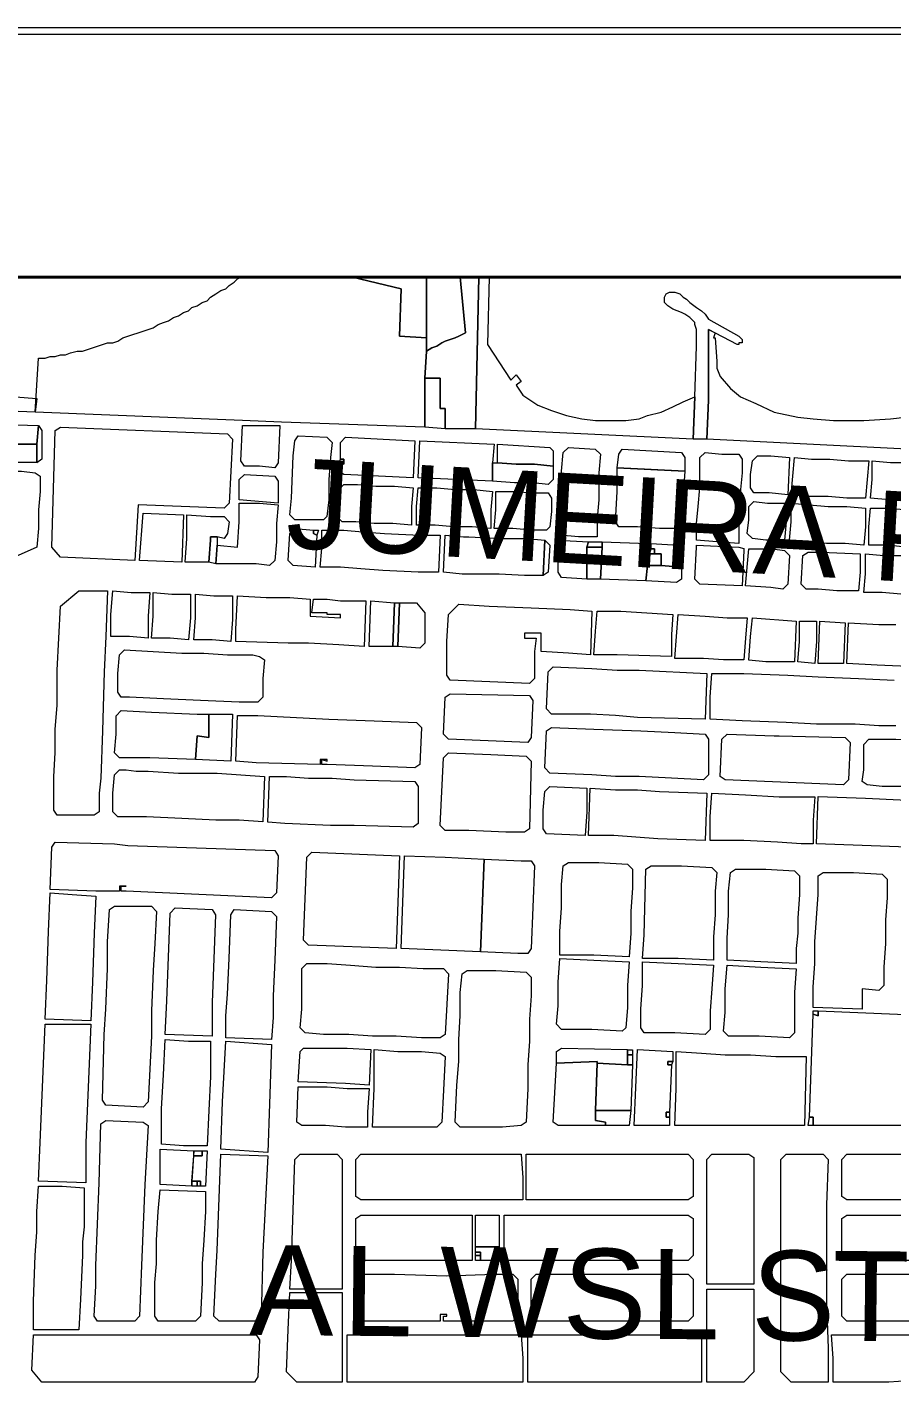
# Model space of a CAD drawing. Header units: inches. Extents: x -0.6 to 32.5, y 0.8 to 22.6.
# Drawn here: x 29.925 to 30.778, y 21.234 to 22.591 of the extents above; entities that cross this region are included whole.
import ezdxf

# ---------------------------------------------------------------- set-up
doc = ezdxf.new("R2010")
doc.units = ezdxf.units.IN
doc.header["$MEASUREMENT"] = 0
doc.layers.add('PDF_Geometry', color=7, linetype='Continuous', true_color=0xa5a5a5)
doc.layers.add('PDF_Text', color=7, linetype='Continuous')
doc.styles.add('PDF Arial', font='arial.ttf')

msp = doc.modelspace()

# ---------------------------------------------------------------- linework, layer by layer
at = {"layer": 'PDF_Geometry', "color": 7, "lineweight": 0}
for points in [[(32.4989, 22.5905), (0.6506, 22.5839), (0.6439, 22.5905), (32.4989, 22.5905)], [(32.4989, 22.5839), (32.4989, 22.5905), (0.6506, 22.5839), (32.4989, 22.5839)], [(32.3789, 22.3439), (32.3789, 18.4039), (27.9105, 18.4039), (27.9105, 22.3439), (32.3789, 22.3439)], [(30.2456, 22.3439), (30.2939, 22.3322), (30.2922, 22.2856), (30.3189, 22.2839), (30.3189, 22.2706), (30.3172, 22.2439), (30.3172, 22.2289), (30.3172, 22.2156), (30.3172, 22.1956), (30.1756, 22.2006), (30.1372, 22.2022), (29.9322, 22.2106), (29.9356, 22.2639), (29.9422, 22.2639), (29.9472, 22.2656), (29.9522, 22.2656), (29.9572, 22.2672), (29.9622, 22.2672), (29.9672, 22.2689), (29.9739, 22.2706), (29.9789, 22.2706), (29.9839, 22.2722), (29.9889, 22.2739), (29.9939, 22.2756), (29.9989, 22.2772), (30.0039, 22.2789), (30.0089, 22.2789), (30.0139, 22.2806), (30.0189, 22.2839), (30.0239, 22.2856), (30.0289, 22.2872), (30.0339, 22.2889), (30.0389, 22.2906), (30.0439, 22.2922), (30.0489, 22.2939), (30.0539, 22.2972), (30.0589, 22.2989), (30.0639, 22.3006), (30.0689, 22.3039), (30.0739, 22.3056), (30.0789, 22.3089), (30.0839, 22.3106), (30.0872, 22.3139), (30.0922, 22.3156), (30.0972, 22.3189), (30.1022, 22.3206), (30.1056, 22.3239), (30.1106, 22.3272), (30.1156, 22.3306), (30.1206, 22.3322), (30.1239, 22.3356), (30.1289, 22.3389), (30.1322, 22.3422), (30.1356, 22.3439)], [(30.3189, 22.3439), (30.3189, 22.3422), (30.3189, 22.2839), (30.2922, 22.2856), (30.2939, 22.3322), (30.2456, 22.3439)], [(30.3706, 22.3439), (30.3672, 22.1939), (30.3372, 22.1939), (30.3372, 22.2139), (30.3322, 22.2139), (30.3322, 22.2289), (30.3322, 22.2439), (30.3172, 22.2439), (30.3189, 22.2706), (30.3239, 22.2739), (30.3289, 22.2756), (30.3339, 22.2789), (30.3372, 22.2806), (30.3422, 22.2822), (30.3472, 22.2839), (30.3506, 22.2856), (30.3572, 22.2889), (30.3522, 22.3439)], [(30.3522, 22.3439), (30.3572, 22.2889), (30.3506, 22.2856), (30.3472, 22.2839), (30.3422, 22.2822), (30.3372, 22.2806), (30.3339, 22.2789), (30.3289, 22.2756), (30.3239, 22.2739), (30.3189, 22.2706), (30.3189, 22.2839), (30.3189, 22.3422), (30.3189, 22.3439)], [(30.3806, 22.3439), (30.3789, 22.2772), (30.4022, 22.2422), (30.4072, 22.2472), (30.4122, 22.2406), (30.4072, 22.2372), (30.4139, 22.2272), (30.4289, 22.2172), (30.4422, 22.2122), (30.4572, 22.2072), (30.4722, 22.2039), (30.4856, 22.2022), (30.5006, 22.2022), (30.5156, 22.2022), (30.5289, 22.2039), (30.5372, 22.2072), (30.5505, 22.2106), (30.5622, 22.2156), (30.5722, 22.2206), (30.5839, 22.2256), (30.5822, 22.1839), (30.3672, 22.1939), (30.3705, 22.3439)], [(30.5089, 22.3439), (30.5056, 22.3439), (30.5005, 22.3439), (30.4555, 22.3439), (30.4455, 22.3439)], [(30.5839, 22.2989), (30.5789, 22.3039), (30.5739, 22.3072), (30.5706, 22.3089), (30.5622, 22.3122), (30.5572, 22.3155), (30.5539, 22.3189), (30.5539, 22.3239), (30.5556, 22.3272), (30.5589, 22.3289), (30.5639, 22.3289), (30.5689, 22.3272), (30.5722, 22.3239), (30.5756, 22.3222), (30.5789, 22.3189), (30.5856, 22.3139), (30.5905, 22.3106), (30.5939, 22.3072), (30.5972, 22.3022), (30.6272, 22.2855), (30.6289, 22.2839), (30.6306, 22.2822), (30.6306, 22.2806), (30.6306, 22.2789), (30.6289, 22.2789), (30.6272, 22.2789), (30.6272, 22.2772), (30.6256, 22.2772), (30.5972, 22.2922), (30.5972, 22.2889), (30.5972, 22.2789), (30.5972, 22.2706), (30.5972, 22.2639), (30.5972, 22.2422), (30.5972, 22.2222), (30.5956, 22.1839), (30.5822, 22.1839), (30.5839, 22.2256), (30.5856, 22.2755), (30.5856, 22.2855), (30.5856, 22.2922), (30.5839, 22.2972), (30.5839, 22.2989)], [(30.8922, 22.1689), (30.5956, 22.1839), (30.5972, 22.2222), (30.5972, 22.2422), (30.5972, 22.2639), (30.5972, 22.2706), (30.5972, 22.2789), (30.5972, 22.2889), (30.5972, 22.2922), (30.6039, 22.2889), (30.6022, 22.2839), (30.6039, 22.2839), (30.6056, 22.2606), (30.6056, 22.2539), (30.6089, 22.2456), (30.6189, 22.2339), (30.6289, 22.2256), (30.6439, 22.2189), (30.6622, 22.2106), (30.6856, 22.2056), (30.7006, 22.2039), (30.7206, 22.2022), (30.7506, 22.2022), (30.7772, 22.2039), (30.8206, 22.2089)], [(30.3172, 22.2289), (30.3172, 22.2439), (30.3322, 22.2439), (30.3322, 22.2289), (30.3322, 22.2139), (30.3372, 22.2139), (30.3372, 22.1939), (30.3172, 22.1956), (30.3172, 22.2155), (30.3172, 22.2289)], [(29.8072, 22.2155), (29.8072, 22.2339), (29.9339, 22.2239), (29.9322, 22.2106), (29.8072, 22.2155)], [(29.9339, 22.1789), (29.9156, 22.1789), (29.8972, 22.1806), (29.8789, 22.1806), (29.8806, 22.1989), (29.9356, 22.1972), (29.9339, 22.1789)], [(29.9356, 22.1972), (29.9389, 22.1922), (29.9389, 22.1639), (29.9339, 22.1605), (29.9339, 22.1789), (29.9356, 22.1972)], [(30.0306, 22.0639), (29.9572, 22.0672), (29.9489, 22.0772), (29.9522, 22.1922), (29.9572, 22.1955), (30.1222, 22.1889), (30.1272, 22.1839), (30.1239, 22.1205), (30.1189, 22.1156), (30.0339, 22.1189), (30.0306, 22.0639)], [(30.1739, 22.1972), (30.1722, 22.1605), (30.1689, 22.1556), (30.1539, 22.1572), (30.1389, 22.1572), (30.1355, 22.1622), (30.1372, 22.1972), (30.1739, 22.1972)], [(30.1872, 22.1672), (30.1889, 22.1822), (30.1922, 22.1872), (30.2205, 22.1856), (30.2256, 22.1806), (30.2239, 22.1656), (30.2222, 22.1439), (30.2222, 22.1239), (30.2205, 22.1072), (30.2172, 22.1039), (30.2022, 22.1039), (30.1889, 22.1039), (30.1839, 22.1089), (30.1856, 22.1256), (30.1872, 22.1672)], [(30.2339, 22.1639), (30.2339, 22.1806), (30.2389, 22.1856), (30.3072, 22.1822), (30.3056, 22.1456), (30.2372, 22.1489), (30.2322, 22.1522), (30.2322, 22.1606), (30.2372, 22.1589), (30.2372, 22.1639), (30.2339, 22.1639)], [(30.3839, 22.1422), (30.3106, 22.1456), (30.3122, 22.1822), (30.3856, 22.1789), (30.3839, 22.1605), (30.3839, 22.1422)], [(29.8972, 22.1806), (29.9156, 22.1789), (29.9339, 22.1789), (29.9339, 22.1606), (29.9156, 22.1606), (29.8972, 22.1622), (29.8789, 22.1622), (29.8789, 22.1806), (29.8972, 22.1806)], [(30.4439, 22.1572), (30.4256, 22.1589), (30.4072, 22.1589), (30.3889, 22.1605), (30.3889, 22.1789), (30.4406, 22.1755), (30.4439, 22.1722), (30.4439, 22.1572)], [(30.4522, 22.1522), (30.4539, 22.1706), (30.4589, 22.1756), (30.4855, 22.1739), (30.4906, 22.1689), (30.4889, 22.1506), (30.4889, 22.1489), (30.4889, 22.1239), (30.4872, 22.1056), (30.4872, 22.0872), (30.4689, 22.0872), (30.4506, 22.0889), (30.4506, 22.1072), (30.4522, 22.1506), (30.4522, 22.1522)], [(30.5739, 22.1522), (30.5406, 22.1539), (30.5072, 22.1556), (30.5089, 22.1689), (30.5122, 22.1739), (30.5706, 22.1706), (30.5739, 22.1656), (30.5739, 22.1522)], [(30.6106, 22.1689), (30.6272, 22.1689), (30.6306, 22.1639), (30.6306, 22.1506), (30.6289, 22.1339), (30.6289, 22.1156), (30.6272, 22.0989), (30.6272, 22.0806), (30.6056, 22.0822), (30.5856, 22.0839), (30.5856, 22.1006), (30.5872, 22.1172), (30.5889, 22.1356), (30.5889, 22.1522), (30.5889, 22.1656), (30.5939, 22.1706), (30.6106, 22.1689)], [(30.2339, 22.1639), (30.2372, 22.1639), (30.2372, 22.1589), (30.2322, 22.1606), (30.2339, 22.1639)], [(30.4072, 22.1589), (30.4255, 22.1589), (30.4439, 22.1572), (30.4439, 22.1439), (30.4389, 22.1389), (30.4239, 22.1406), (30.4056, 22.1406), (30.3839, 22.1422), (30.3839, 22.1605), (30.3889, 22.1605), (30.4072, 22.1589)], [(30.5072, 22.1322), (30.5072, 22.1556), (30.5405, 22.1539), (30.5739, 22.1522), (30.5722, 22.1289), (30.5722, 22.0989), (30.5672, 22.0955), (30.5489, 22.0955), (30.5272, 22.0972), (30.5089, 22.0972), (30.5056, 22.1022), (30.5072, 22.1322)], [(30.6589, 22.1672), (30.6772, 22.1656), (30.6755, 22.1289), (30.6572, 22.1306), (30.6422, 22.1306), (30.6389, 22.1356), (30.6389, 22.1489), (30.6406, 22.1622), (30.6456, 22.1672), (30.6589, 22.1672)], [(30.6989, 22.1639), (30.7172, 22.1639), (30.7356, 22.1622), (30.7556, 22.1622), (30.7539, 22.1439), (30.7522, 22.1256), (30.7339, 22.1256), (30.7155, 22.1272), (30.6972, 22.1272), (30.6789, 22.1289), (30.6806, 22.1472), (30.6822, 22.1656), (30.6989, 22.1639)], [(30.7772, 22.1606), (30.7956, 22.1606), (30.8139, 22.1589), (30.8289, 22.1589), (30.8322, 22.1539), (30.8322, 22.1406), (30.8306, 22.1256), (30.8256, 22.1222), (30.8122, 22.1222), (30.7939, 22.1239), (30.7756, 22.1239), (30.7572, 22.1256), (30.7589, 22.1439), (30.7589, 22.1622), (30.7772, 22.1606)], [(29.9189, 22.1522), (29.9322, 22.1506), (29.9372, 22.1472), (29.9372, 22.1322), (29.9356, 22.1139), (29.9356, 22.0956), (29.9339, 22.0772), (29.9156, 22.0689), (29.8972, 22.0689), (29.8989, 22.0972), (29.8989, 22.1156), (29.9006, 22.1339), (29.9006, 22.1472), (29.9056, 22.1522), (29.9189, 22.1522)], [(30.1722, 22.1206), (30.1339, 22.1239), (30.1339, 22.1439), (30.1389, 22.1489), (30.1689, 22.1472), (30.1722, 22.1422), (30.1722, 22.1206)], [(30.2506, 22.1389), (30.2689, 22.1372), (30.2872, 22.1372), (30.3056, 22.1356), (30.3039, 22.1172), (30.3039, 22.0989), (30.2856, 22.1006), (30.2672, 22.1006), (30.2489, 22.1022), (30.2356, 22.1022), (30.2306, 22.1072), (30.2306, 22.1206), (30.2322, 22.1339), (30.2372, 22.1389), (30.2506, 22.1389)], [(30.3289, 22.1356), (30.3472, 22.1339), (30.3656, 22.1339), (30.3839, 22.1322), (30.3822, 22.1139), (30.3822, 22.0956), (30.3639, 22.0972), (30.3456, 22.0972), (30.3272, 22.0989), (30.3089, 22.0989), (30.3089, 22.1172), (30.3106, 22.1356), (30.3289, 22.1356)], [(30.4056, 22.1322), (30.4239, 22.1306), (30.4389, 22.1306), (30.4422, 22.1256), (30.4422, 22.1122), (30.4406, 22.0972), (30.4372, 22.0939), (30.4222, 22.0939), (30.4039, 22.0955), (30.3856, 22.0955), (30.3872, 22.1139), (30.3872, 22.1322), (30.4056, 22.1322)], [(30.1539, 22.1206), (30.1722, 22.1189), (30.1706, 22.1006), (30.1706, 22.0822), (30.1689, 22.0639), (30.1639, 22.0589), (30.1506, 22.0606), (30.1106, 22.0606), (30.1122, 22.0789), (30.1322, 22.0772), (30.1339, 22.1022), (30.1339, 22.1206), (30.1539, 22.1206)], [(30.6556, 22.1206), (30.6739, 22.1206), (30.6739, 22.1022), (30.6722, 22.0839), (30.6539, 22.0839), (30.6406, 22.0856), (30.6356, 22.0906), (30.6372, 22.1039), (30.6372, 22.1172), (30.6422, 22.1222), (30.6556, 22.1206)], [(30.6972, 22.1189), (30.7155, 22.1172), (30.7339, 22.1172), (30.7522, 22.1156), (30.7522, 22.0972), (30.7506, 22.0789), (30.7322, 22.0806), (30.7139, 22.0806), (30.6956, 22.0822), (30.6772, 22.0839), (30.6789, 22.1022), (30.6789, 22.1206), (30.6972, 22.1189)], [(30.7756, 22.1156), (30.7939, 22.1139), (30.8122, 22.1139), (30.8256, 22.1122), (30.8306, 22.1072), (30.8289, 22.0939), (30.8289, 22.0805), (30.8239, 22.0755), (30.8106, 22.0772), (30.7922, 22.0772), (30.7739, 22.0789), (30.7556, 22.0789), (30.7556, 22.0972), (30.7572, 22.1156), (30.7756, 22.1156)], [(30.0772, 22.0622), (30.0355, 22.0639), (30.0389, 22.1105), (30.0789, 22.1089), (30.0772, 22.0622)], [(30.1056, 22.1072), (30.1189, 22.1072), (30.1239, 22.1022), (30.1222, 22.0906), (30.1189, 22.0856), (30.1122, 22.0872), (30.1056, 22.0872), (30.1056, 22.0839), (30.1039, 22.0622), (30.0805, 22.0622), (30.0822, 22.0856), (30.0822, 22.1089), (30.1056, 22.1072)], [(30.1106, 22.0606), (30.1039, 22.0622), (30.1056, 22.0839), (30.1056, 22.0872), (30.1122, 22.0872), (30.1122, 22.0789), (30.1106, 22.0606)], [(30.2106, 22.0889), (30.2089, 22.0572), (30.1872, 22.0589), (30.1822, 22.0639), (30.1839, 22.0905), (30.1889, 22.0955), (30.2072, 22.0939), (30.2072, 22.0905), (30.2106, 22.0889)], [(30.2106, 22.0889), (30.2072, 22.0905), (30.2072, 22.0939), (30.2122, 22.0939), (30.2106, 22.0889)], [(30.2372, 22.0939), (30.2556, 22.0922), (30.2772, 22.0906), (30.3122, 22.0889), (30.3322, 22.0889), (30.3306, 22.0522), (30.3106, 22.0522), (30.2756, 22.0539), (30.2539, 22.0556), (30.2339, 22.0572), (30.2139, 22.0572), (30.2155, 22.0756), (30.2155, 22.0939), (30.2372, 22.0939)], [(30.3372, 22.0889), (30.3555, 22.0872), (30.3606, 22.0872), (30.3922, 22.0856), (30.4172, 22.0856), (30.4356, 22.0839), (30.4339, 22.0489), (30.4156, 22.0489), (30.3906, 22.0505), (30.3589, 22.0505), (30.3539, 22.0505), (30.3356, 22.0522), (30.3372, 22.0889)], [(30.4356, 22.0839), (30.4405, 22.0789), (30.4389, 22.0522), (30.4339, 22.0489), (30.4356, 22.0839)], [(30.4789, 22.0822), (30.4772, 22.0772), (30.4772, 22.0456), (30.4522, 22.0472), (30.4489, 22.0522), (30.4489, 22.0839), (30.4789, 22.0822)], [(30.4772, 22.0772), (30.4789, 22.0822), (30.4872, 22.0822), (30.4922, 22.0822), (30.4922, 22.0772), (30.4772, 22.0772)], [(30.4906, 22.0456), (30.4772, 22.0456), (30.4772, 22.0772), (30.4922, 22.0772), (30.4906, 22.0456)], [(30.5355, 22.0439), (30.4906, 22.0456), (30.4922, 22.0772), (30.4922, 22.0822), (30.5372, 22.0806), (30.5372, 22.0589), (30.5355, 22.0439)], [(30.5389, 22.0706), (30.5406, 22.0755), (30.5439, 22.0755), (30.5439, 22.0706), (30.5389, 22.0706)], [(30.5706, 22.0572), (30.5506, 22.0589), (30.5506, 22.0706), (30.5439, 22.0706), (30.5439, 22.0755), (30.5406, 22.0755), (30.5406, 22.0806), (30.5672, 22.0789), (30.5706, 22.0739), (30.5706, 22.0572)], [(30.5856, 22.0772), (30.5856, 22.0789), (30.6272, 22.0772), (30.6322, 22.0756), (30.6322, 22.0739), (30.6306, 22.0389), (30.5889, 22.0406), (30.5839, 22.0456), (30.5856, 22.0772)], [(30.6605, 22.0755), (30.6722, 22.0739), (30.6772, 22.0689), (30.6756, 22.0405), (30.6706, 22.0355), (30.6589, 22.0372), (30.6339, 22.0389), (30.6372, 22.0755), (30.6605, 22.0755)], [(30.5506, 22.0589), (30.5389, 22.0589), (30.5389, 22.0706), (30.5439, 22.0706), (30.5506, 22.0706), (30.5506, 22.0589)], [(30.7472, 22.0706), (30.7472, 22.0522), (30.7456, 22.0339), (30.7239, 22.0339), (30.7056, 22.0355), (30.6939, 22.0355), (30.6889, 22.0406), (30.6906, 22.0689), (30.6956, 22.0722), (30.7089, 22.0722), (30.7472, 22.0706)], [(30.7706, 22.0689), (30.7889, 22.0689), (30.8072, 22.0672), (30.8072, 22.0489), (30.8056, 22.0306), (30.7872, 22.0306), (30.7689, 22.0322), (30.7506, 22.0322), (30.7522, 22.0506), (30.7522, 22.0706), (30.7706, 22.0689)], [(30.5706, 22.0572), (30.5706, 22.0456), (30.5656, 22.0422), (30.5355, 22.0439), (30.5372, 22.0589), (30.5389, 22.0589), (30.5506, 22.0589), (30.5706, 22.0572)], [(30.0039, 22.0339), (30.0022, 21.9889), (30.0006, 21.9539), (29.9989, 21.8956), (29.9972, 21.8489), (29.9955, 21.8339), (29.9955, 21.8156), (29.9906, 21.8122), (29.9539, 21.8122), (29.9506, 21.8172), (29.9506, 21.8356), (29.9506, 21.8506), (29.9522, 21.8739), (29.9522, 21.8972), (29.9539, 21.9206), (29.9539, 21.9555), (29.9572, 22.0189), (29.9756, 22.0339), (30.0039, 22.0339)], [(30.0272, 22.0322), (30.0456, 22.0322), (30.0439, 22.0089), (30.0439, 21.9872), (30.0256, 21.9889), (30.0072, 21.9889), (30.0072, 22.0105), (30.0089, 22.0339), (30.0272, 22.0322)], [(30.0672, 22.0306), (30.0856, 22.0306), (30.0856, 22.0072), (30.0839, 21.9856), (30.0656, 21.9872), (30.0472, 21.9872), (30.0489, 22.0089), (30.0489, 22.0322), (30.0672, 22.0306)], [(30.1089, 22.0289), (30.1272, 22.0289), (30.1272, 22.0056), (30.1256, 21.9839), (30.1072, 21.9856), (30.0889, 21.9856), (30.0906, 22.0072), (30.0906, 22.0306), (30.1089, 22.0289)], [(30.1605, 22.0272), (30.1839, 22.0272), (30.2039, 22.0256), (30.2039, 22.0089), (30.2339, 22.0072), (30.2339, 22.0106), (30.2206, 22.0106), (30.2206, 22.0122), (30.2055, 22.0122), (30.2072, 22.0256), (30.2206, 22.0256), (30.2339, 22.0239), (30.2589, 22.0239), (30.2572, 21.9789), (30.2322, 21.9806), (30.2022, 21.9822), (30.1822, 21.9822), (30.1306, 21.9839), (30.1306, 21.9956), (30.1322, 22.0289), (30.1605, 22.0272)], [(30.2855, 21.9789), (30.2622, 21.9789), (30.2639, 22.0239), (30.2872, 22.0222), (30.2855, 21.9789)], [(30.2906, 21.9789), (30.2856, 21.9789), (30.2872, 22.0222), (30.2922, 22.0222), (30.2906, 21.9789)], [(30.3172, 21.9822), (30.3122, 21.9772), (30.2906, 21.9789), (30.2922, 22.0222), (30.3089, 22.0222), (30.3172, 22.0122), (30.3172, 21.9822)], [(30.4806, 21.9706), (30.4589, 21.9722), (30.4322, 21.9739), (30.4322, 21.9922), (30.4272, 21.9922), (30.4156, 21.9922), (30.4156, 21.9872), (30.4272, 21.9872), (30.4256, 21.9739), (30.4256, 21.9472), (30.4206, 21.9422), (30.3422, 21.9456), (30.3389, 21.9506), (30.3389, 21.9839), (30.3405, 22.0106), (30.3506, 22.0206), (30.3806, 22.0189), (30.4222, 22.0172), (30.4606, 22.0156), (30.4822, 22.0139), (30.4806, 21.9706)], [(30.4972, 22.0139), (30.5106, 22.0139), (30.5622, 22.0106), (30.5606, 21.9906), (30.5606, 21.9689), (30.5072, 21.9706), (30.4839, 21.9706), (30.4856, 21.9939), (30.4872, 22.0139), (30.4972, 22.0139)], [(30.5939, 22.0089), (30.6156, 22.0072), (30.6356, 22.0072), (30.6339, 21.9872), (30.6322, 21.9656), (30.6122, 21.9656), (30.5922, 21.9672), (30.5639, 21.9672), (30.5672, 22.0106), (30.5939, 22.0089)], [(30.6389, 21.9889), (30.6406, 22.0072), (30.6839, 22.0039), (30.6822, 21.9639), (30.6539, 21.9639), (30.6372, 21.9655), (30.6389, 21.9889)], [(30.6872, 21.9839), (30.6872, 22.0039), (30.7039, 22.0039), (30.7039, 21.9839), (30.7022, 21.9622), (30.6856, 21.9639), (30.6872, 21.9839)], [(30.7306, 21.9622), (30.7055, 21.9622), (30.7072, 22.0039), (30.7322, 22.0022), (30.7306, 21.9622)], [(30.8022, 21.9589), (30.7639, 21.9606), (30.7339, 21.9622), (30.7356, 22.0022), (30.7656, 22.0006)], [(30.7656, 22.0006), (30.7822, 22.0006)], [(30.0139, 21.9522), (30.0156, 21.9706), (30.0206, 21.9756), (30.0772, 21.9722), (30.0989, 21.9722), (30.1222, 21.9706), (30.1339, 21.9706), (30.1472, 21.9706), (30.1539, 21.9689), (30.1589, 21.9656), (30.1572, 21.9472), (30.1572, 21.9289), (30.1522, 21.9239), (30.1339, 21.9239), (30.0956, 21.9256), (30.0589, 21.9272), (30.0256, 21.9289), (30.0172, 21.9289), (30.0139, 21.9339), (30.0139, 21.9522)], [(30.5956, 21.9522), (30.5939, 21.9072), (30.5272, 21.9089), (30.5056, 21.9106), (30.4806, 21.9122), (30.4422, 21.9122), (30.4372, 21.9172), (30.4389, 21.9539), (30.4439, 21.9589), (30.4822, 21.9572), (30.5072, 21.9556), (30.5289, 21.9556), (30.5956, 21.9522)], [(30.5989, 21.9289), (30.6006, 21.9522), (30.6322, 21.9522), (30.6756, 21.9506), (30.7056, 21.9489), (30.7456, 21.9472), (30.7806, 21.9456)], [(30.4222, 21.8889), (30.4189, 21.8839), (30.3405, 21.8872), (30.3356, 21.8922), (30.3372, 21.9289), (30.3422, 21.9322), (30.4206, 21.9306), (30.4239, 21.9256), (30.4222, 21.8889)], [(30.7822, 21.9006), (30.7656, 21.9006), (30.7422, 21.9022), (30.7039, 21.9022), (30.6739, 21.9039), (30.6306, 21.9056), (30.5989, 21.9072), (30.5989, 21.9289)], [(30.0122, 21.8922), (30.0122, 21.9105), (30.0172, 21.9156), (30.0472, 21.9139), (30.0922, 21.9122), (30.1039, 21.9122), (30.1039, 21.8889), (30.0922, 21.8906), (30.0906, 21.8672), (30.0456, 21.8689), (30.0156, 21.8689), (30.0106, 21.8739), (30.0122, 21.8922)], [(30.1256, 21.8656), (30.0905, 21.8672), (30.0922, 21.8906), (30.1039, 21.8889), (30.1039, 21.9122), (30.1272, 21.9122), (30.1256, 21.8656)], [(30.1322, 21.9106), (30.1522, 21.9106), (30.2222, 21.9072), (30.2672, 21.9056), (30.3089, 21.9039), (30.3139, 21.8989), (30.3122, 21.8622), (30.3072, 21.8589), (30.2656, 21.8606), (30.2206, 21.8622), (30.2155, 21.8622), (30.2155, 21.8672), (30.2206, 21.8656), (30.2206, 21.8672), (30.2139, 21.8672), (30.2139, 21.8622), (30.1505, 21.8639), (30.1306, 21.8656), (30.1322, 21.9106)], [(30.5972, 21.8872), (30.5972, 21.8689), (30.5972, 21.8522), (30.5922, 21.8472), (30.5606, 21.8489), (30.5289, 21.8506), (30.5056, 21.8506), (30.4822, 21.8522), (30.4406, 21.8539), (30.4356, 21.8589), (30.4372, 21.8956), (30.4422, 21.8989), (30.4839, 21.8972), (30.5306, 21.8956), (30.5639, 21.8939), (30.5939, 21.8922), (30.5972, 21.8872)], [(30.6622, 21.8906), (30.6672, 21.8906), (30.7322, 21.8889), (30.7372, 21.8839), (30.7356, 21.8472), (30.7306, 21.8422), (30.6139, 21.8472), (30.6089, 21.8506), (30.6106, 21.8872), (30.6156, 21.8922), (30.6622, 21.8906)], [(30.7706, 21.8872), (30.7822, 21.8872), (30.8122, 21.8856), (30.8405, 21.8839), (30.8639, 21.8839), (30.8872, 21.8822), (30.8855, 21.8372), (30.8622, 21.8372), (30.8389, 21.8389), (30.7956, 21.8406), (30.7806, 21.8406), (30.7689, 21.8406), (30.7539, 21.8422), (30.7489, 21.8456), (30.7506, 21.8572), (30.7506, 21.8722), (30.7506, 21.8822), (30.7556, 21.8872), (30.7706, 21.8872)], [(30.3822, 21.8722), (30.4172, 21.8706), (30.4222, 21.8656), (30.4206, 21.7989), (30.4155, 21.7956), (30.3972, 21.7956), (30.3605, 21.7972), (30.3372, 21.7972), (30.3322, 21.8022), (30.3356, 21.8689), (30.3405, 21.8739), (30.3822, 21.8722)], [(30.0222, 21.8572), (30.0322, 21.8556), (30.0439, 21.8556), (30.0739, 21.8539), (30.1122, 21.8539), (30.1355, 21.8522), (30.1589, 21.8506), (30.1572, 21.8056), (30.1339, 21.8072), (30.1106, 21.8072), (30.0772, 21.8089), (30.0422, 21.8106), (30.0255, 21.8106), (30.0139, 21.8106), (30.0089, 21.8156), (30.0089, 21.8339), (30.0105, 21.8522), (30.0156, 21.8572), (30.0222, 21.8572)], [(30.3106, 21.8405), (30.3106, 21.8039), (30.3056, 21.8005), (30.2472, 21.8022), (30.2239, 21.8022), (30.1789, 21.8039), (30.1622, 21.8055), (30.1639, 21.8506), (30.1806, 21.8506), (30.2022, 21.8489), (30.2256, 21.8489), (30.2472, 21.8472), (30.3072, 21.8455), (30.3106, 21.8405)], [(30.4339, 21.8172), (30.4356, 21.8356), (30.4405, 21.8406), (30.4772, 21.8389), (30.4772, 21.8156), (30.4756, 21.7922), (30.4372, 21.7939), (30.4339, 21.7989), (30.4339, 21.8172)], [(30.5056, 21.8372), (30.5272, 21.8372), (30.5489, 21.8356), (30.5955, 21.8339), (30.5939, 21.7872), (30.5472, 21.7889), (30.5255, 21.7906), (30.5039, 21.7922), (30.4789, 21.7922), (30.4805, 21.8389), (30.5056, 21.8372)], [(30.5989, 21.8106), (30.6006, 21.8339), (30.6339, 21.8322), (30.6672, 21.8305), (30.7022, 21.8305), (30.7006, 21.8072), (30.7006, 21.7839), (30.6889, 21.7839), (30.6656, 21.7855), (30.6322, 21.7872), (30.5989, 21.7872), (30.5989, 21.8106)], [(30.7522, 21.8289), (30.9306, 21.8206), (30.9356, 21.8172), (30.9339, 21.7806), (30.9289, 21.7756), (30.7489, 21.7822), (30.7039, 21.7839), (30.7056, 21.8306), (30.7522, 21.8289)], [(30.1722, 21.7722), (30.1706, 21.7355), (30.1656, 21.7306), (30.0222, 21.7372), (30.0172, 21.7372), (30.0172, 21.7422), (30.0222, 21.7422), (30.0156, 21.7422), (30.0156, 21.7372), (30.0089, 21.7372), (29.9922, 21.7372), (29.9472, 21.7389), (29.9489, 21.7806), (29.9522, 21.7855), (30.0105, 21.7839), (30.0239, 21.7822), (30.1689, 21.7772), (30.1722, 21.7722)], [(30.2889, 21.6806), (30.2022, 21.6839), (30.1972, 21.6889), (30.2006, 21.7706), (30.2056, 21.7756), (30.2922, 21.7722), (30.2889, 21.6806)], [(30.3722, 21.6772), (30.2939, 21.6806), (30.2972, 21.7722), (30.3372, 21.7706), (30.3756, 21.7689), (30.3722, 21.6772)], [(30.4122, 21.7672), (30.4172, 21.7672), (30.4222, 21.7672), (30.4256, 21.7622), (30.4222, 21.6806), (30.4189, 21.6755), (30.4139, 21.6755), (30.4089, 21.6755), (30.3722, 21.6772), (30.3756, 21.7689), (30.4122, 21.7672)], [(30.4522, 21.7439), (30.4539, 21.7622), (30.4589, 21.7656), (30.4889, 21.7656), (30.5172, 21.7639), (30.5222, 21.7589), (30.5222, 21.7406), (30.5206, 21.7172), (30.5206, 21.6956), (30.5189, 21.6722), (30.4839, 21.6739), (30.4506, 21.6739), (30.4506, 21.6972), (30.4522, 21.7206), (30.4522, 21.7439)], [(30.5706, 21.7622), (30.6006, 21.7606), (30.6056, 21.7556), (30.6039, 21.7372), (30.6039, 21.7139), (30.6022, 21.6922), (30.6022, 21.6689), (30.5672, 21.6706), (30.5322, 21.6706), (30.5339, 21.6939), (30.5355, 21.7589), (30.5406, 21.7622), (30.5706, 21.7622)], [(30.6172, 21.7372), (30.6189, 21.7556), (30.6239, 21.7589), (30.6539, 21.7589), (30.6822, 21.7572), (30.6872, 21.7522), (30.6872, 21.7339), (30.6856, 21.7106), (30.6856, 21.6956), (30.6839, 21.6806), (30.6839, 21.6656), (30.6489, 21.6672), (30.6156, 21.6689), (30.6156, 21.6906), (30.6172, 21.7139), (30.6172, 21.7372)], [(30.7056, 21.7339), (30.7056, 21.7522), (30.7106, 21.7556), (30.7406, 21.7556), (30.7689, 21.7539), (30.7739, 21.7489), (30.7739, 21.7306), (30.7722, 21.7089), (30.7722, 21.6856), (30.7706, 21.6622), (30.7706, 21.6439), (30.7656, 21.6389), (30.7489, 21.6406), (30.7489, 21.6206), (30.7006, 21.6222), (30.7006, 21.6422), (30.7022, 21.6656), (30.7022, 21.6872), (30.7039, 21.7106), (30.7056, 21.7339)], [(29.9689, 21.7339), (29.9922, 21.7322), (29.9906, 21.6956), (29.9889, 21.6472), (29.9872, 21.6089), (29.9422, 21.6106), (29.9439, 21.6489), (29.9456, 21.6972), (29.9472, 21.7356), (29.9689, 21.7339)], [(30.0289, 21.7222), (30.0472, 21.7222), (30.0522, 21.7172), (30.0506, 21.6856), (30.0489, 21.6589), (30.0472, 21.6189), (30.0472, 21.5939), (30.0439, 21.5289), (30.0389, 21.5239), (30.0022, 21.5256), (29.9989, 21.5306), (30.0006, 21.5956), (30.0022, 21.6206), (30.0039, 21.6606), (30.0039, 21.6872), (30.0056, 21.7189), (30.0106, 21.7222), (30.0289, 21.7222)], [(30.0622, 21.6289), (30.0655, 21.7155), (30.0706, 21.7206), (30.1072, 21.7189), (30.1105, 21.7139), (30.1072, 21.6272), (30.1072, 21.5939), (30.0606, 21.5956), (30.0622, 21.6289)], [(30.1239, 21.6706), (30.1256, 21.7139), (30.1289, 21.7189), (30.1656, 21.7172), (30.1706, 21.7122), (30.1689, 21.6689), (30.1672, 21.6339), (30.1672, 21.6122), (30.1656, 21.5905), (30.1206, 21.5922), (30.1206, 21.6139), (30.1222, 21.6355), (30.1239, 21.6706)], [(30.4489, 21.6472), (30.4506, 21.6706), (30.4839, 21.6689), (30.5189, 21.6672), (30.5172, 21.6439), (30.5172, 21.6222), (30.5156, 21.6022), (30.5122, 21.5989), (30.4822, 21.6006), (30.4522, 21.6006), (30.4472, 21.6056), (30.4489, 21.6239), (30.4489, 21.6472)], [(30.5322, 21.6439), (30.5322, 21.6672), (30.5672, 21.6656), (30.6022, 21.6639), (30.6006, 21.6406), (30.5989, 21.6189), (30.5989, 21.6006), (30.5939, 21.5956), (30.5639, 21.5972), (30.5339, 21.5972), (30.5306, 21.6022), (30.5306, 21.6205), (30.5322, 21.6439)], [(30.2206, 21.6656), (30.2439, 21.6639), (30.2689, 21.6622), (30.2922, 21.6622), (30.3156, 21.6606), (30.3356, 21.6606), (30.3406, 21.6556), (30.3389, 21.6256), (30.3372, 21.5956), (30.3322, 21.5922), (30.3139, 21.5922), (30.2889, 21.5939), (30.2656, 21.5939), (30.2422, 21.5956), (30.2172, 21.5956), (30.1989, 21.5972), (30.1939, 21.6022), (30.1956, 21.6206), (30.1956, 21.6422), (30.1956, 21.6606), (30.2006, 21.6656), (30.2206, 21.6656)], [(30.3522, 21.6372), (30.3539, 21.6556), (30.3589, 21.6589), (30.3872, 21.6589), (30.4172, 21.6572), (30.4222, 21.6522), (30.4222, 21.6339), (30.4206, 21.6106), (30.4206, 21.5889), (30.4189, 21.5656), (30.4189, 21.5422), (30.4172, 21.5089), (30.4122, 21.5056), (30.3939, 21.5039), (30.3705, 21.5039), (30.3522, 21.5039), (30.3472, 21.5089), (30.3489, 21.5456), (30.3506, 21.5689), (30.3506, 21.5906), (30.3522, 21.6139), (30.3522, 21.6372)], [(30.6139, 21.6406), (30.6156, 21.6639), (30.6489, 21.6622), (30.6839, 21.6605), (30.6822, 21.6372), (30.6822, 21.6156), (30.6822, 21.5972), (30.6772, 21.5922), (30.6472, 21.5939), (30.6172, 21.5939), (30.6122, 21.5989), (30.6139, 21.6172), (30.6139, 21.6406)], [(30.8472, 21.5056), (30.7006, 21.5056), (30.7006, 21.5139), (30.6972, 21.5139), (30.7006, 21.6156), (30.7056, 21.6139), (30.7056, 21.6189), (30.7839, 21.6156), (30.8522, 21.6139), (30.8489, 21.5272), (30.8472, 21.5056)], [(30.7006, 21.6156), (30.7006, 21.6189), (30.7055, 21.6189), (30.7055, 21.6139), (30.7006, 21.6156)], [(29.9872, 21.6056), (29.9822, 21.4889), (29.9822, 21.4489), (29.9356, 21.4505), (29.9372, 21.4889), (29.9422, 21.6056), (29.9872, 21.6056)], [(30.0839, 21.5889), (30.1056, 21.5889), (30.1056, 21.5539), (30.1039, 21.5206), (30.1022, 21.4856), (30.0789, 21.4856), (30.0572, 21.4872), (30.0572, 21.5222), (30.0589, 21.5556), (30.0606, 21.5905), (30.0839, 21.5889)], [(30.1656, 21.5856), (30.1639, 21.5272), (30.1622, 21.4789), (30.1156, 21.4822), (30.1172, 21.5289), (30.1206, 21.5889), (30.1656, 21.5856)], [(30.2022, 21.5822), (30.2072, 21.5822), (30.2406, 21.5822), (30.2639, 21.5806), (30.2622, 21.5456), (30.2389, 21.5472), (30.1922, 21.5489), (30.1939, 21.5789), (30.1972, 21.5822), (30.2022, 21.5822)], [(30.2906, 21.5789), (30.3139, 21.5789), (30.3322, 21.5772), (30.3372, 21.5739), (30.3356, 21.5406), (30.3339, 21.5089), (30.3289, 21.5039), (30.3106, 21.5039), (30.2889, 21.5039), (30.2656, 21.5039), (30.2672, 21.5422), (30.2672, 21.5806), (30.2906, 21.5789)], [(30.4522, 21.5822), (30.5172, 21.5806), (30.5172, 21.5756), (30.5172, 21.5656), (30.4872, 21.5672), (30.4872, 21.5689), (30.4472, 21.5672), (30.4472, 21.5789), (30.4522, 21.5822)], [(30.5172, 21.5755), (30.5172, 21.5805), (30.5222, 21.5805), (30.5222, 21.5755), (30.5172, 21.5755)], [(30.5222, 21.5755), (30.5222, 21.5655), (30.5172, 21.5655), (30.5172, 21.5755), (30.5222, 21.5755)], [(30.5589, 21.5139), (30.5589, 21.5056), (30.5239, 21.5056), (30.5272, 21.5806), (30.5622, 21.5789), (30.5622, 21.5689), (30.5572, 21.5689), (30.5572, 21.5656), (30.5606, 21.5656), (30.5589, 21.5189), (30.5556, 21.5189), (30.5556, 21.5139), (30.5589, 21.5139)], [(30.5905, 21.5772), (30.6139, 21.5756), (30.6389, 21.5756), (30.6639, 21.5739), (30.6939, 21.5739), (30.6922, 21.5056), (30.6622, 21.5056), (30.6372, 21.5056), (30.6122, 21.5056), (30.5872, 21.5056), (30.5639, 21.5056), (30.5655, 21.5422), (30.5655, 21.5789), (30.5905, 21.5772)], [(30.4472, 21.5672), (30.4872, 21.5689), (30.4872, 21.5672), (30.4856, 21.5206), (30.4856, 21.5106), (30.4955, 21.5089), (30.4955, 21.5056), (30.4489, 21.5056), (30.4439, 21.5089), (30.4472, 21.5672)], [(30.5172, 21.5656), (30.5222, 21.5656), (30.5206, 21.5206), (30.4856, 21.5206), (30.4872, 21.5672), (30.5172, 21.5656)], [(30.5622, 21.5689), (30.5606, 21.5656), (30.5572, 21.5656), (30.5572, 21.5689), (30.5622, 21.5689)], [(30.2206, 21.5439), (30.2406, 21.5422), (30.2622, 21.5422), (30.2606, 21.5189), (30.2606, 21.5139), (30.2606, 21.5039), (30.2389, 21.5039), (30.2189, 21.5056), (30.1956, 21.5056), (30.1906, 21.5089), (30.1922, 21.5439), (30.2206, 21.5439)], [(30.4856, 21.5206), (30.5206, 21.5206), (30.5189, 21.5056), (30.4956, 21.5056), (30.4956, 21.5089), (30.4856, 21.5105), (30.4856, 21.5206)], [(30.5589, 21.5189), (30.5589, 21.5139), (30.5556, 21.5139), (30.5556, 21.5189), (30.5589, 21.5189)], [(29.9956, 21.4489), (29.9972, 21.5072), (30.0022, 21.5105), (30.0389, 21.5089), (30.0439, 21.5056), (30.0406, 21.4472), (30.0372, 21.3672), (30.0355, 21.3172), (30.0306, 21.3122), (30.0122, 21.3122), (29.9939, 21.3122), (29.9906, 21.3172), (29.9922, 21.3472), (29.9922, 21.3672), (29.9956, 21.4489)], [(30.7006, 21.5056), (30.6956, 21.5056), (30.6972, 21.5139), (30.7006, 21.5139), (30.7006, 21.5056)], [(30.0872, 21.4456), (30.0556, 21.4472), (30.0556, 21.4822), (30.0889, 21.4806), (30.0872, 21.4505), (30.0872, 21.4456)], [(30.1006, 21.4456), (30.0956, 21.4456), (30.0956, 21.4505), (30.0922, 21.4505), (30.0872, 21.4505), (30.0889, 21.4756), (30.0972, 21.4756), (30.0972, 21.4806), (30.1022, 21.4806), (30.1006, 21.4456)], [(30.0972, 21.4806), (30.0972, 21.4756), (30.0889, 21.4756), (30.0889, 21.4806), (30.0972, 21.4806)], [(30.1622, 21.4756), (30.1572, 21.3806), (30.1556, 21.3172), (30.1505, 21.3122), (30.1322, 21.3122), (30.1139, 21.3122), (30.1089, 21.3172), (30.1106, 21.3589), (30.1122, 21.3822), (30.1156, 21.4772), (30.1622, 21.4756)], [(30.1856, 21.3722), (30.1889, 21.4722), (30.1939, 21.4772), (30.2305, 21.4772), (30.2356, 21.4722), (30.2356, 21.3722), (30.2356, 21.3439), (30.1839, 21.3439), (30.1856, 21.3722)], [(30.2956, 21.4772), (30.3189, 21.4772), (30.3439, 21.4772), (30.3689, 21.4772), (30.3939, 21.4772), (30.4122, 21.4772), (30.4139, 21.4539), (30.4139, 21.4322), (30.3939, 21.4322), (30.3689, 21.4322), (30.3439, 21.4322), (30.3189, 21.4322), (30.2956, 21.4322), (30.2539, 21.4322), (30.2489, 21.4356), (30.2489, 21.4722), (30.2539, 21.4772), (30.2956, 21.4772)], [(30.4506, 21.4772), (30.4522, 21.4772), (30.4739, 21.4772), (30.5122, 21.4772), (30.5772, 21.4772), (30.5822, 21.4722), (30.5822, 21.4356), (30.5772, 21.4322), (30.5122, 21.4322), (30.5006, 21.4322), (30.4872, 21.4322), (30.4739, 21.4322), (30.4705, 21.4322), (30.4522, 21.4322), (30.4506, 21.4322), (30.4172, 21.4322), (30.4172, 21.4772), (30.4506, 21.4772)], [(30.6189, 21.4772), (30.6372, 21.4772), (30.6422, 21.4739), (30.6422, 21.4539), (30.6422, 21.4306), (30.6422, 21.3939), (30.6422, 21.3489), (30.6189, 21.3489), (30.5956, 21.3489), (30.5956, 21.3939), (30.5956, 21.4306), (30.5956, 21.4539), (30.5956, 21.4722), (30.6006, 21.4772), (30.6189, 21.4772)], [(30.6939, 21.4772), (30.7106, 21.4772), (30.7156, 21.4722), (30.7139, 21.4272), (30.7139, 21.4022), (30.7139, 21.3305), (30.7156, 21.2855), (30.7156, 21.2522), (30.6789, 21.2522), (30.6689, 21.2622), (30.6689, 21.2855), (30.6689, 21.3206), (30.6689, 21.3222), (30.6689, 21.3439), (30.6689, 21.4022), (30.6689, 21.4272), (30.6689, 21.4722), (30.6739, 21.4772), (30.6939, 21.4772)], [(30.7522, 21.4772), (30.7756, 21.4772), (30.7889, 21.4772), (30.8039, 21.4772), (30.8389, 21.4772), (30.8572, 21.4772), (30.8672, 21.4772), (30.8939, 21.4772), (30.8939, 21.4322), (30.8672, 21.4322), (30.8272, 21.4322), (30.8122, 21.4322), (30.7972, 21.4322), (30.7756, 21.4322), (30.7522, 21.4322), (30.7339, 21.4322), (30.7289, 21.4356), (30.7289, 21.4539), (30.7289, 21.4722), (30.7339, 21.4772), (30.7522, 21.4772)], [(30.0872, 21.4456), (30.0872, 21.4505), (30.0922, 21.4505), (30.0922, 21.4456), (30.0872, 21.4456)], [(30.0922, 21.4456), (30.0922, 21.4505), (30.0956, 21.4505), (30.0956, 21.4456), (30.0922, 21.4456)], [(29.9589, 21.4456), (29.9806, 21.4439), (29.9806, 21.4189), (29.9806, 21.4056), (29.9789, 21.3906), (29.9789, 21.3772), (29.9772, 21.3339), (29.9756, 21.3039), (29.9306, 21.3039), (29.9306, 21.3322), (29.9322, 21.3772), (29.9339, 21.4006), (29.9339, 21.4206), (29.9356, 21.4456), (29.9589, 21.4456)], [(30.0539, 21.4206), (30.0556, 21.4422), (30.1006, 21.4405), (30.1006, 21.4206), (30.0989, 21.3922), (30.0972, 21.3689), (30.0972, 21.3506), (30.0956, 21.3172), (30.0906, 21.3122), (30.0539, 21.3122), (30.0506, 21.3172), (30.0506, 21.3506), (30.0522, 21.3689), (30.0522, 21.3922), (30.0539, 21.4206)], [(30.3639, 21.4172), (30.3639, 21.3956), (30.3639, 21.3722), (30.3139, 21.3722), (30.2972, 21.3722), (30.2806, 21.3722), (30.2539, 21.3722), (30.2489, 21.3772), (30.2489, 21.4139), (30.2539, 21.4172), (30.2806, 21.4172), (30.3139, 21.4172), (30.3289, 21.4172), (30.3639, 21.4172)], [(30.3672, 21.3856), (30.3672, 21.4172), (30.3906, 21.4172), (30.3906, 21.3856), (30.3672, 21.3856)], [(30.3956, 21.3956), (30.3956, 21.4172), (30.4306, 21.4172), (30.4672, 21.4172), (30.5139, 21.4172), (30.5472, 21.4172), (30.5772, 21.4172), (30.5822, 21.4139), (30.5822, 21.3956), (30.5822, 21.3772), (30.5772, 21.3722), (30.5472, 21.3722), (30.5139, 21.3722), (30.4672, 21.3722), (30.4306, 21.3722), (30.3956, 21.3722), (30.3956, 21.3956)], [(30.7739, 21.4172), (30.8089, 21.4172), (30.8439, 21.4172), (30.8439, 21.3956), (30.8422, 21.3722), (30.8089, 21.3722), (30.7739, 21.3722), (30.7339, 21.3722), (30.7289, 21.3772), (30.7289, 21.4139), (30.7339, 21.4172), (30.7739, 21.4172)], [(30.3906, 21.3722), (30.3722, 21.3722), (30.3722, 21.3772), (30.3722, 21.3806), (30.3672, 21.3806), (30.3672, 21.3856), (30.3906, 21.3856), (30.3906, 21.3722)], [(30.3672, 21.3772), (30.3672, 21.3806), (30.3722, 21.3806), (30.3722, 21.3772), (30.3672, 21.3772)], [(30.3672, 21.3722), (30.3672, 21.3772), (30.3722, 21.3772), (30.3722, 21.3722), (30.3672, 21.3722)], [(30.4089, 21.3539), (30.4089, 21.3172), (30.4039, 21.3122), (30.3855, 21.3122), (30.3389, 21.3122), (30.3356, 21.3122), (30.3356, 21.3172), (30.3389, 21.3172), (30.3389, 21.3189), (30.3322, 21.3189), (30.3322, 21.3122), (30.2872, 21.3122), (30.2539, 21.3122), (30.2489, 21.3172), (30.2489, 21.3539), (30.2539, 21.3589), (30.2872, 21.3589), (30.3389, 21.3572), (30.3855, 21.3589), (30.4039, 21.3589), (30.4089, 21.3539)], [(30.4655, 21.3589), (30.5105, 21.3589), (30.5439, 21.3589), (30.5772, 21.3589), (30.5822, 21.3539), (30.5822, 21.3356), (30.5822, 21.3172), (30.5772, 21.3122), (30.5439, 21.3122), (30.5105, 21.3122), (30.4655, 21.3122), (30.4272, 21.3122), (30.4222, 21.3172), (30.4222, 21.3539), (30.4272, 21.3589), (30.4655, 21.3589)], [(30.7689, 21.3589), (30.8139, 21.3589), (30.8389, 21.3572), (30.8389, 21.3372), (30.8389, 21.3122), (30.8139, 21.3122), (30.7689, 21.3122), (30.7339, 21.3122), (30.7289, 21.3172), (30.7289, 21.3539), (30.7339, 21.3589), (30.7689, 21.3589)], [(30.1822, 21.3039), (30.1839, 21.3406), (30.2356, 21.3406), (30.2356, 21.3039), (30.2356, 21.2522), (30.1906, 21.2522), (30.1806, 21.2622), (30.1822, 21.3039)], [(30.6422, 21.3439), (30.6422, 21.2622), (30.6322, 21.2522), (30.5956, 21.2522), (30.5956, 21.3439), (30.6422, 21.3439)], [(29.9922, 21.2989), (30.0472, 21.2989), (30.0722, 21.2989), (30.1172, 21.2989), (30.1505, 21.2989), (30.1539, 21.2939), (30.1522, 21.2572), (30.1489, 21.2522), (30.1172, 21.2522), (30.0722, 21.2522), (30.0456, 21.2522), (29.9906, 21.2522), (29.9389, 21.2522), (29.9289, 21.2639), (29.9306, 21.2989), (29.9922, 21.2989)], [(30.3706, 21.2989), (30.4122, 21.2989), (30.4139, 21.2755), (30.4139, 21.2522), (30.3706, 21.2522), (30.2406, 21.2522), (30.2406, 21.2989), (30.3706, 21.2989)], [(30.4389, 21.2989), (30.4756, 21.2989), (30.5056, 21.2989), (30.5072, 21.2989), (30.5306, 21.2989), (30.5572, 21.2989), (30.5905, 21.2989), (30.5905, 21.2522), (30.5572, 21.2522), (30.5306, 21.2522), (30.5072, 21.2522), (30.5056, 21.2522), (30.4756, 21.2522), (30.4189, 21.2522), (30.4189, 21.2755), (30.4189, 21.2989), (30.4389, 21.2989)], [(30.7422, 21.2989), (30.7472, 21.2989), (30.7755, 21.2989), (30.8039, 21.2989), (30.8039, 21.2539), (30.7755, 21.2522), (30.7472, 21.2522), (30.7439, 21.2522), (30.7205, 21.2522), (30.7205, 21.2755), (30.7189, 21.2989), (30.7422, 21.2989)]]:
    msp.add_lwpolyline(points, dxfattribs=at)
at = {"layer": 'PDF_Geometry', "color": 7, "lineweight": 30}
msp.add_lwpolyline([(27.9105, 22.3439), (32.3772, 22.3439)], dxfattribs=at)
at = {"layer": 'PDF_Geometry', "color": 7, "lineweight": 40}
msp.add_lwpolyline([(32.3789, 22.3439), (32.3789, 18.4039), (27.9105, 18.4039), (27.9105, 22.3439), (32.3789, 22.3439)], dxfattribs=at)
at = {"layer": 'PDF_Geometry', "color": 7, "lineweight": 25}
msp.add_lwpolyline([(27.9106, 22.3439), (27.9106, 1.0256), (32.3789, 1.0256), (32.3789, 22.3439), (27.9106, 22.3439)], dxfattribs=at)

# ---------------------------------------------------------------- texts
at = {"layer": 'PDF_Text', "char_height": 0.088825, "attachment_point": 7, "style": 'PDF Arial'}
for s, insert, rotation in [('\\W1.000614;JUMEIRA ROAD', (30.1789, 22.0755), 356.8413), ('\\W1.003087;A', (30.1437, 21.2989), 359.4177), ('\\W1.001329;L', (30.2357, 21.298), 359.4177), ('\\W1.000632;W', (30.3316, 21.297), 359.4177), ('\\W1.002574;S', (30.4528, 21.2942), 359.4177), ('\\W1.001329;L', (30.5391, 21.2949), 359.4177), ('\\W1.002574;S', (30.6391, 21.2923), 359.4177), ('\\W1.000799;T', (30.7192, 21.293), 359.4177)]:
    msp.add_mtext(s, dxfattribs=dict(at, insert=insert, rotation=rotation))

doc.saveas('drawing.dxf')
